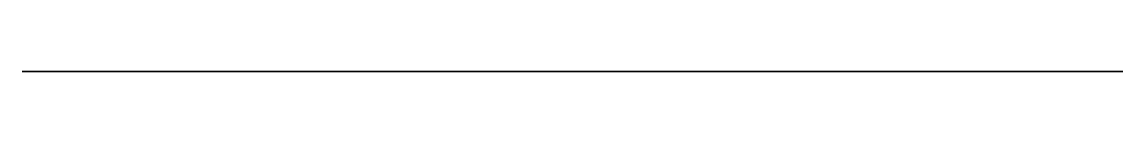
# Model space of a CAD drawing. Header units: millimetres. Extents: x 85 to 100.5, y 0 to 0.
import ezdxf

# ---------------------------------------------------------------- set-up
doc = ezdxf.new("R2010")
doc.units = ezdxf.units.MM
doc.layers.get('0').update_dxf_attribs({"color": 194, "true_color": 0x551cb1})

msp = doc.modelspace()

# ---------------------------------------------------------------- linework, layer by layer
at = {"color": 121, "true_color": 0xa6e5e5}
msp.add_polyline3d([(100.49, 0, -33.823), (100.484, 0, -112.631), (84.965, 0, -112.631), (84.984, 0, 17.612), (85.749, 0, 17.599), (86.511, 0, 17.544), (86.885, 0, 17.496), (87.253, 0, 17.429), (87.612, 0, 17.343), (87.788, 0, 17.292), (87.961, 0, 17.235), (88.15, 0, 17.164), (88.336, 0, 17.085), (88.519, 0, 16.999), (88.698, 0, 16.906), (88.874, 0, 16.806), (89.046, 0, 16.699), (89.38, 0, 16.468), (89.601, 0, 16.297), (89.814, 0, 16.119), (90.02, 0, 15.932), (90.218, 0, 15.738), (90.408, 0, 15.537), (90.59, 0, 15.329), (90.763, 0, 15.114), (90.928, 0, 14.893), (91.083, 0, 14.665), (91.23, 0, 14.432), (91.367, 0, 14.192), (91.494, 0, 13.947), (91.612, 0, 13.697), (91.72, 0, 13.442), (91.817, 0, 13.182), (91.904, 0, 12.918), (92.034, 0, 12.443), (92.137, 0, 11.958), (92.212, 0, 11.484), (92.265, 0, 11.006), (92.319, 0, 10.043), (92.326, 0, 8.104), (92.326, 0, 6.188), (92.572, 0, 6.064), (92.812, 0, 5.929), (93.045, 0, 5.783), (93.273, 0, 5.629), (93.494, 0, 5.465), (93.708, 0, 5.292), (93.914, 0, 5.11), (94.113, 0, 4.92), (94.304, 0, 4.722), (94.487, 0, 4.516), (94.662, 0, 4.303), (94.827, 0, 4.083), (94.984, 0, 3.857), (95.131, 0, 3.624), (95.269, 0, 3.385), (95.397, 0, 3.141), (95.48, 0, 2.962), (95.556, 0, 2.781), (95.622, 0, 2.596), (95.68, 0, 2.408), (95.731, 0, 2.218), (95.773, 0, 2.026), (95.807, 0, 1.831), (95.834, 0, 1.634), (95.853, 0, 1.435), (95.864, 0, 1.235), (95.868, 0, 1.033), (95.866, 0, 0.83), (95.839, 0, 0.422), (95.785, 0, 0.01), (95.706, 0, -0.402), (95.601, 0, -0.815), (95.473, 0, -1.225), (95.323, 0, -1.631), (95.151, 0, -2.033), (94.96, 0, -2.428), (94.748, 0, -2.815), (94.519, 0, -3.192), (94.093, 0, -3.807), (93.63, 0, -4.411), (92.706, 0, -5.602), (92.497, 0, -5.9), (92.304, 0, -6.199), (92.131, 0, -6.499), (92.053, 0, -6.65), (91.981, 0, -6.802), (91.916, 0, -6.955), (91.858, 0, -7.108), (91.808, 0, -7.262), (91.766, 0, -7.417), (91.732, 0, -7.573), (91.707, 0, -7.729), (91.692, 0, -7.887), (91.687, 0, -8.047), (91.691, 0, -8.219), (91.703, 0, -8.391), (91.724, 0, -8.564), (91.753, 0, -8.735), (91.789, 0, -8.904), (91.833, 0, -9.07), (91.885, 0, -9.233), (91.943, 0, -9.392), (91.986, 0, -9.495), (92.033, 0, -9.595), (92.083, 0, -9.694), (92.137, 0, -9.791), (92.253, 0, -9.979), (92.383, 0, -10.16), (92.523, 0, -10.335), (92.674, 0, -10.504), (92.835, 0, -10.668), (93.005, 0, -10.826), (93.368, 0, -11.132), (93.757, 0, -11.423), (94.584, 0, -11.982), (95.932, 0, -12.868), (96.58, 0, -13.341), (96.891, 0, -13.594), (97.19, 0, -13.859), (97.367, 0, -14.031), (97.538, 0, -14.209), (97.701, 0, -14.393), (97.859, 0, -14.582), (98.009, 0, -14.777), (98.151, 0, -14.978), (98.287, 0, -15.183), (98.415, 0, -15.393), (98.536, 0, -15.608), (98.649, 0, -15.827), (98.754, 0, -16.05), (98.851, 0, -16.277), (98.94, 0, -16.508), (99.02, 0, -16.742), (99.093, 0, -16.98), (99.156, 0, -17.22), (99.228, 0, -17.549), (99.284, 0, -17.882), (99.323, 0, -18.217), (99.345, 0, -18.553), (99.351, 0, -18.89), (99.341, 0, -19.226), (99.315, 0, -19.56), (99.274, 0, -19.891), (99.232, 0, -20.132), (99.178, 0, -20.37), (99.113, 0, -20.605), (99.037, 0, -20.836), (98.949, 0, -21.062), (98.851, 0, -21.283), (98.742, 0, -21.5), (98.623, 0, -21.71), (98.535, 0, -21.849), (98.441, 0, -21.985), (98.342, 0, -22.117), (98.238, 0, -22.245), (98.016, 0, -22.492), (97.779, 0, -22.728), (97.531, 0, -22.954), (97.272, 0, -23.171), (96.74, 0, -23.59), (96.139, 0, -24.042), (95.843, 0, -24.272), (95.559, 0, -24.51), (95.424, 0, -24.633), (95.294, 0, -24.76), (95.171, 0, -24.89), (95.055, 0, -25.025), (94.947, 0, -25.164), (94.849, 0, -25.309), (94.76, 0, -25.46), (94.72, 0, -25.537), (94.682, 0, -25.616), (94.662, 0, -25.664), (94.645, 0, -25.713), (94.63, 0, -25.762), (94.618, 0, -25.813), (94.608, 0, -25.863), (94.601, 0, -25.914), (94.596, 0, -25.965), (94.594, 0, -26.016), (94.595, 0, -26.066), (94.599, 0, -26.116), (94.605, 0, -26.165), (94.614, 0, -26.214), (94.626, 0, -26.261), (94.641, 0, -26.307), (94.658, 0, -26.352), (94.678, 0, -26.395), (94.693, 0, -26.423), (94.708, 0, -26.449), (94.725, 0, -26.474), (94.742, 0, -26.498), (94.76, 0, -26.522), (94.779, 0, -26.544), (94.798, 0, -26.566), (94.819, 0, -26.587), (94.84, 0, -26.607), (94.862, 0, -26.626), (94.885, 0, -26.645), (94.908, 0, -26.663), (94.957, 0, -26.696), (95.009, 0, -26.726), (95.063, 0, -26.754), (95.12, 0, -26.779), (95.18, 0, -26.802), (95.242, 0, -26.823), (95.306, 0, -26.841), (95.372, 0, -26.858), (95.51, 0, -26.887), (95.656, 0, -26.91), (95.808, 0, -26.928), (96.129, 0, -26.957), (96.81, 0, -27.017), (96.993, 0, -27.042), (97.174, 0, -27.074), (97.353, 0, -27.114), (97.53, 0, -27.162), (97.704, 0, -27.219), (97.873, 0, -27.285), (98.038, 0, -27.362), (98.198, 0, -27.449), (98.39, 0, -27.571), (98.577, 0, -27.703), (98.757, 0, -27.845), (98.93, 0, -27.996), (99.095, 0, -28.156), (99.252, 0, -28.324), (99.399, 0, -28.498), (99.537, 0, -28.679), (99.619, 0, -28.798), (99.696, 0, -28.921), (99.769, 0, -29.048), (99.836, 0, -29.179), (99.899, 0, -29.313), (99.958, 0, -29.45), (100.063, 0, -29.735), (100.153, 0, -30.033), (100.228, 0, -30.342), (100.291, 0, -30.66), (100.342, 0, -30.989), (100.415, 0, -31.669), (100.458, 0, -32.373)], close=True, dxfattribs=at)

doc.saveas('drawing.dxf')
